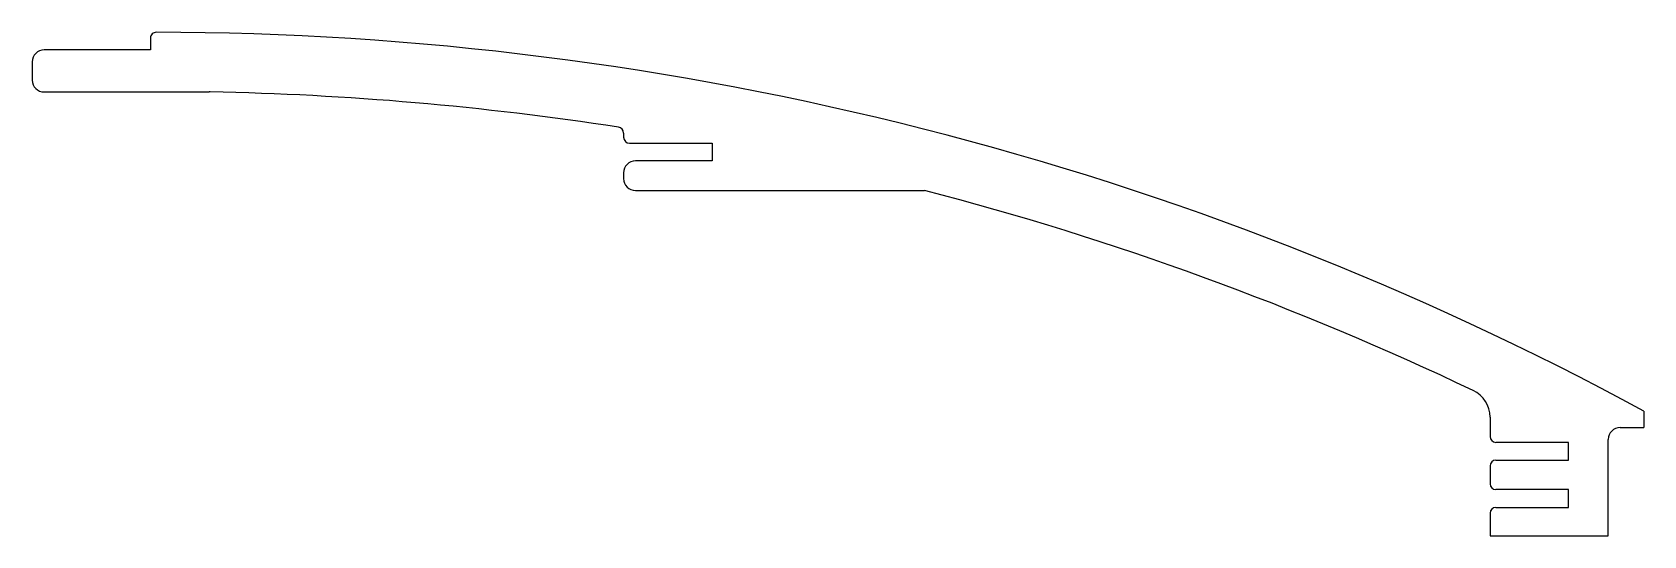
# Model space of a CAD drawing. Header units: millimetres. Extents: x 25 to 298, y -86 to -1.
import ezdxf

# ---------------------------------------------------------------- set-up
doc = ezdxf.new("R2010")
doc.units = ezdxf.units.MM

msp = doc.modelspace()

# ---------------------------------------------------------------- linework, layer by layer
at = {"color": 7, "linetype": 'Continuous', "lineweight": 25}
for p, q in [((45, -1.5), (45, -3.5)), ((45, -3.5), (27, -3.5)), ((25, -5.5), (25, -8.6)), ((27, -10.6), (54.9, -10.6)), ((125, -17.55), (125, -18.26)), ((126, -19.26), (140, -19.26)), ((140, -19.26), (140, -22.26)), ((125, -24.26), (125, -25.26)), ((140, -22.26), (127, -22.26)), ((127, -27.26), (175.9, -27.26)), ((297.5, -64.56), (297.5, -67.35)), ((271.5, -65.6), (271.5, -68.85)), ((293.5, -67.35), (297.5, -67.35)), ((284.8, -69.85), (272.5, -69.85)), ((284.8, -72.85), (284.8, -69.85)), ((291.5, -85.65), (291.5, -69.35)), ((272.5, -72.85), (284.8, -72.85)), ((271.5, -73.85), (271.5, -76.85)), ((284.8, -77.85), (272.5, -77.85)), ((284.8, -80.85), (284.8, -77.85)), ((272.5, -80.85), (284.8, -80.85)), ((271.5, -81.85), (271.5, -85.65)), ((271.5, -85.65), (291.5, -85.65))]:
    msp.add_line(p, q, dxfattribs=at)
for centre, radius, start, end in [((46, -1.5), 1, 89.8916, 180), ((45, -530.16), 529.66, 61.5288, 89.8916), ((27, -5.5), 2, 90, 180), ((27, -8.6), 2, 180, 270), ((54.9, -20.6), 10, 88.8866, 90), ((45, -530.16), 519.66, 81.2389, 88.8866), ((124, -17.55), 1, 0, 81.2389), ((126, -18.26), 1, 180, 270), ((127, -24.26), 2, 90, 180), ((127, -25.26), 2, 180, 270), ((45, -530.16), 519.66, 64.5085, 75.4101), ((266.5, -65.6), 5, 0, 64.5085), ((293.5, -69.35), 2, 90, 180), ((272.5, -68.85), 1, 180, 270), ((272.5, -73.85), 1, 90, 180), ((272.5, -76.85), 1, 180, 270), ((272.5, -81.85), 1, 90, 180)]:
    msp.add_arc(centre, radius, start, end, dxfattribs=at)

doc.saveas('drawing.dxf')
